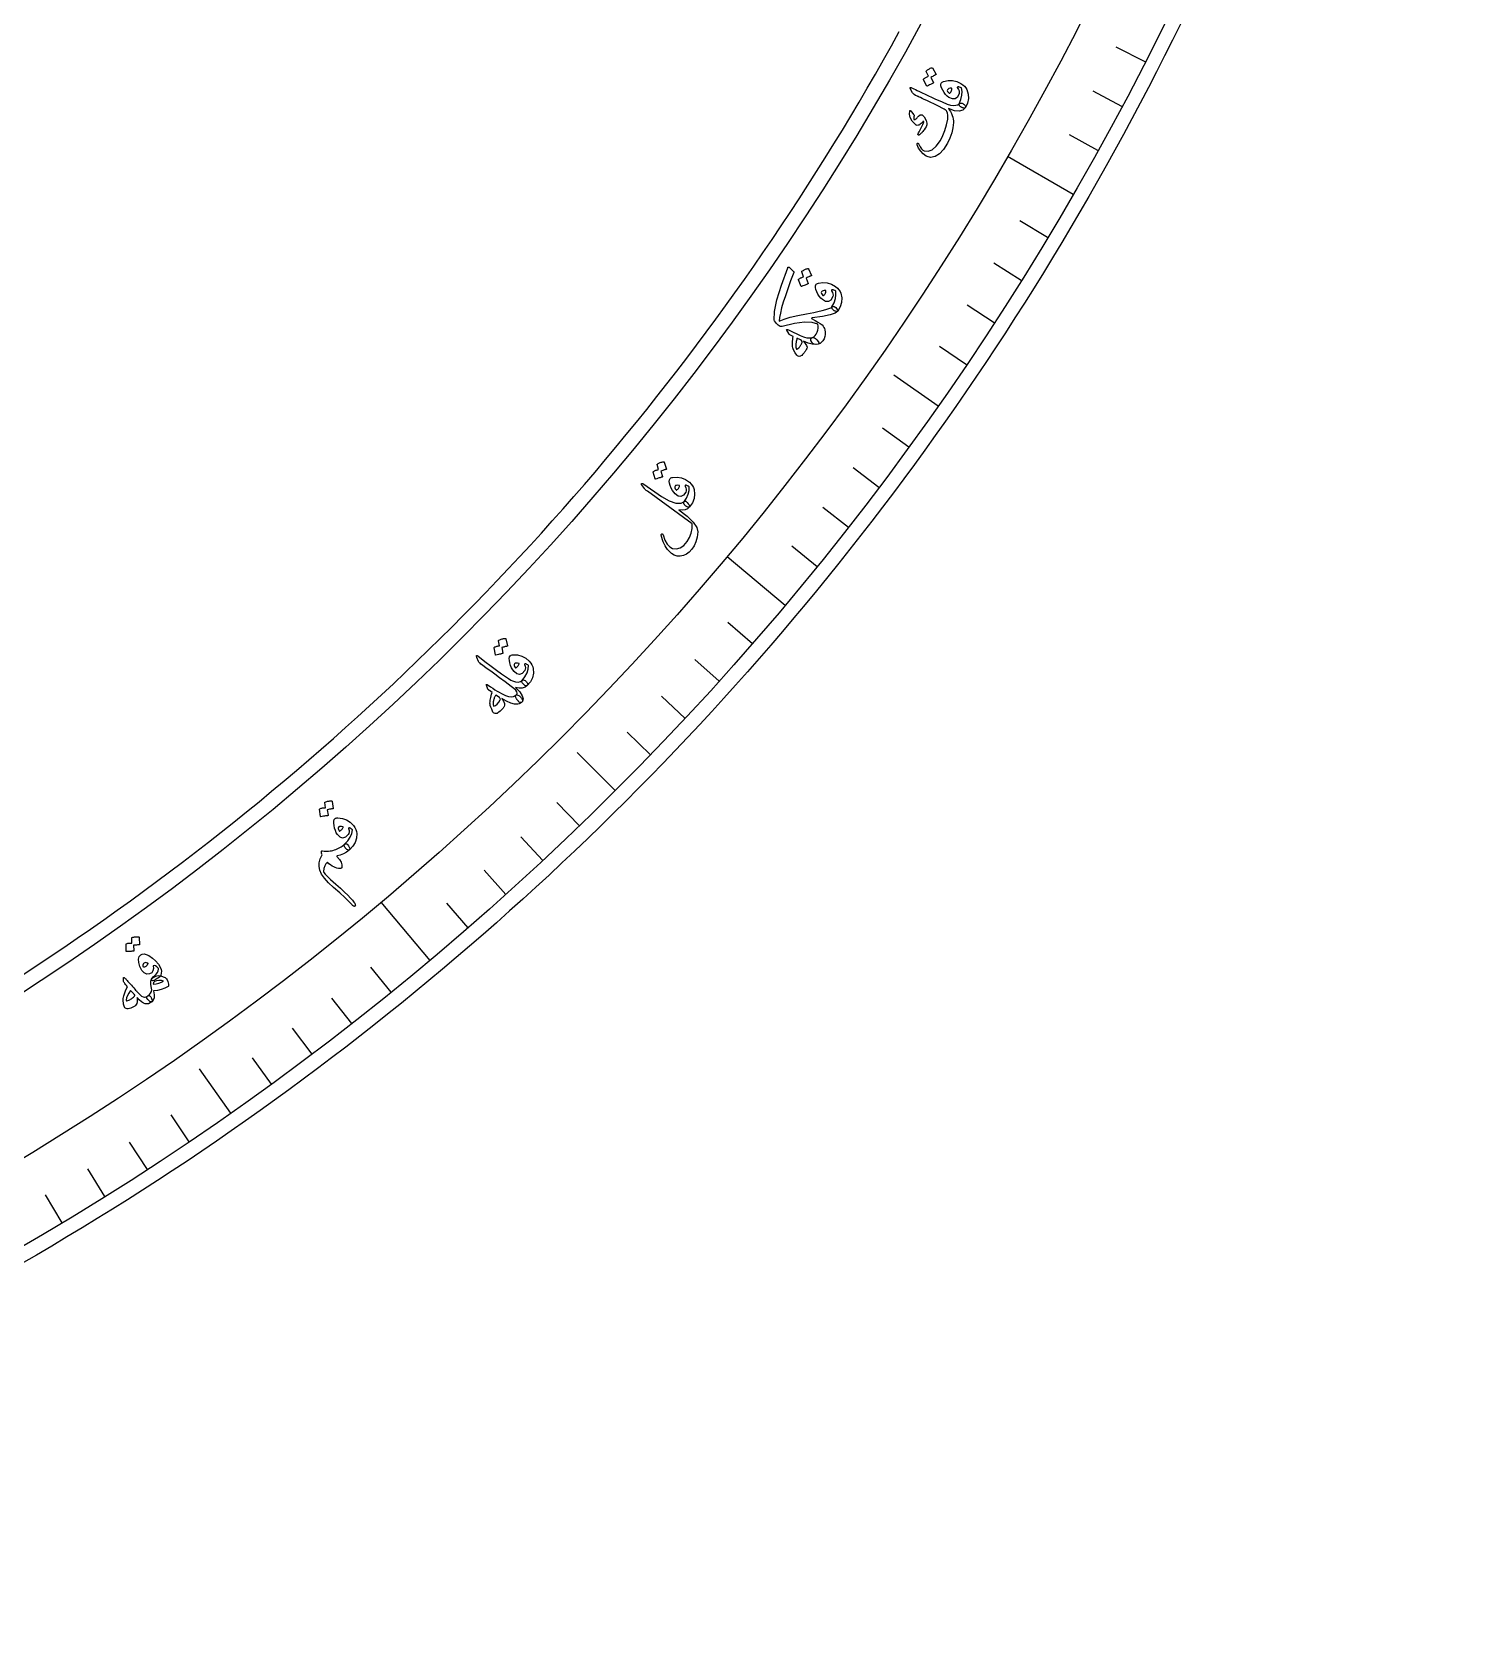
# Model space of a CAD drawing. Header units: millimetres. Extents: x -280 to 280, y -280 to 343.
# Drawn here: x 140.6 to 278.6, y -278.6 to -123.6 of the extents above; entities that cross this region are included whole.
import ezdxf

# ---------------------------------------------------------------- set-up
doc = ezdxf.new("R2010")
doc.units = ezdxf.units.MM
for name, color, linetype in [('CUT_INNER', 6, 'Continuous'), ('CUT_OUTER', 1, 'Continuous'), ('ENGRAVE', 7, 'Continuous'), ('ENGRAVE_FINE', 8, 'Continuous'), ('TEXT', 5, 'Continuous')]:
    doc.layers.add(name, color=color, linetype=linetype)

msp = doc.modelspace()

# ---------------------------------------------------------------- linework, layer by layer
at = {"layer": 'CUT_INNER'}
msp.add_lwpolyline([(139.7123, -214.7532), (141.0273, -213.8919), (142.3371, -213.0225), (143.6415, -212.1451), (144.9405, -211.2598), (146.234, -210.3665), (147.5221, -209.4652), (148.8045, -208.5561), (150.0814, -207.6391), (151.3526, -206.7143), (152.6182, -205.7818), (153.8779, -204.8414), (155.1319, -203.8934), (156.3801, -202.9377), (157.6223, -201.9744), (158.8587, -201.0034), (160.089, -200.0249), (161.3133, -199.0388), (162.5316, -198.0453), (163.7437, -197.0443), (164.9496, -196.0359), (166.1494, -195.0201), (167.3429, -193.9969), (168.5301, -192.9665), (169.7109, -191.9287), (170.8854, -190.8838), (172.0534, -189.8317), (173.215, -188.7724), (174.37, -187.706), (175.5184, -186.6326), (176.6603, -185.5521), (177.7955, -184.4646), (178.924, -183.3702), (180.0458, -182.2689), (181.1608, -181.1608), (182.2689, -180.0458), (183.3702, -178.924), (184.4646, -177.7955), (185.5521, -176.6603), (186.6326, -175.5184), (187.706, -174.37), (188.7724, -173.215), (189.8317, -172.0534), (190.8838, -170.8854), (191.9287, -169.7109), (192.9665, -168.5301), (193.9969, -167.3429), (195.0201, -166.1494), (196.0359, -164.9496), (197.0443, -163.7437), (198.0453, -162.5316), (199.0388, -161.3133), (200.0249, -160.089), (201.0034, -158.8587), (201.9744, -157.6223), (202.9377, -156.3801), (203.8934, -155.1319), (204.8414, -153.8779), (205.7818, -152.6182), (206.7143, -151.3526), (207.6391, -150.0814), (208.5561, -148.8045), (209.4652, -147.5221), (210.3665, -146.234), (211.2598, -144.9405), (212.1451, -143.6415), (213.0225, -142.3371), (213.8919, -141.0273), (214.7532, -139.7123), (215.6064, -138.3919), (216.4515, -137.0664), (217.2884, -135.7357), (218.1172, -134.3999), (218.9378, -133.059), (219.7501, -131.7131), (220.5541, -130.3623), (221.3498, -129.0065), (222.1372, -127.6459), (222.9163, -126.2805), (223.6869, -124.9104), (224.4492, -123.5355)], dxfattribs=at)
at = {"layer": 'CUT_OUTER'}
msp.add_lwpolyline([(251.6289, -122.8125), (250.8705, -124.3542), (250.1028, -125.8912), (249.3256, -127.4234), (248.5391, -128.9508), (247.7432, -130.4734), (246.938, -131.9911), (246.1234, -133.5038), (245.2996, -135.0115), (244.4666, -136.514), (243.6244, -138.0115), (242.7729, -139.5037), (241.9124, -140.9907), (241.0427, -142.4724), (240.164, -143.9488), (239.2762, -145.4197), (238.3795, -146.8851), (237.4737, -148.345), (236.559, -149.7993), (235.6354, -151.248), (234.7029, -152.691), (233.7616, -154.1282), (232.8115, -155.5597), (231.8526, -156.9852), (230.885, -158.4049), (229.9087, -159.8186), (228.9237, -161.2263), (227.9302, -162.6279), (226.928, -164.0234), (225.9173, -165.4127), (224.8981, -166.7958), (223.8704, -168.1726), (222.8343, -169.5431), (221.7898, -170.9072), (220.737, -172.2648), (219.6758, -173.616), (218.6064, -174.9607), (217.5288, -176.2987), (216.4429, -177.6301), (215.3489, -178.9548), (214.2468, -180.2728), (213.1367, -181.584), (212.0185, -182.8884), (210.8923, -184.1859), (209.7582, -185.4764), (208.6162, -186.76), (207.4663, -188.0365), (206.3086, -189.306), (205.1432, -190.5683), (203.97, -191.8234), (202.7892, -193.0714), (201.6007, -194.312), (200.4046, -195.5453), (199.201, -196.7713), (197.9899, -197.9899), (196.7713, -199.201), (195.5453, -200.4046), (194.312, -201.6007), (193.0714, -202.7892), (191.8234, -203.97), (190.5683, -205.1432), (189.306, -206.3086), (188.0365, -207.4663), (186.76, -208.6162), (185.4764, -209.7582), (184.1859, -210.8923), (182.8884, -212.0185), (181.584, -213.1367), (180.2728, -214.2468), (178.9548, -215.3489), (177.6301, -216.4429), (176.2987, -217.5288), (174.9607, -218.6064), (173.616, -219.6758), (172.2648, -220.737), (170.9072, -221.7898), (169.5431, -222.8343), (168.1726, -223.8704), (166.7958, -224.8981), (165.4127, -225.9173), (164.0234, -226.928), (162.6279, -227.9302), (161.2263, -228.9237), (159.8186, -229.9087), (158.4049, -230.885), (156.9852, -231.8526), (155.5597, -232.8115), (154.1282, -233.7616), (152.691, -234.7029), (151.248, -235.6354), (149.7993, -236.559), (148.345, -237.4737), (146.8851, -238.3795), (145.4197, -239.2762), (143.9488, -240.164), (142.4724, -241.0427), (140.9907, -241.9124), (139.5037, -242.7729)], dxfattribs=at)
at = {"layer": 'ENGRAVE'}
for points in [[(241.2504, -139.286), (234.9021, -135.6208)], [(228.1928, -159.7823), (223.9037, -156.7791)], [(213.3985, -179.0626), (207.7831, -174.3507)], [(196.9802, -196.9802), (193.2777, -193.2777)], [(179.0626, -213.3985), (174.3507, -207.7831)], [(159.7823, -228.1928), (156.7791, -223.9037)]]:
    msp.add_lwpolyline(points, dxfattribs=at)
for radius in [278.572, 271.2416, 257.628]:
    msp.add_circle((0, 0), radius, dxfattribs=at)
at = {"layer": 'ENGRAVE_FINE'}
for points in [[(248.2095, -126.469), (245.4103, -125.0428)], [(245.9645, -130.7816), (243.1906, -129.3067)], [(243.6446, -135.0544), (240.8969, -133.5313)], [(238.7828, -143.4752), (236.0899, -141.8571)], [(236.2425, -147.6207), (233.5782, -145.9559)], [(233.6301, -151.7212), (230.9954, -150.0101)], [(230.9467, -155.7755), (228.3422, -154.0187)], [(225.3695, -163.7405), (222.8279, -161.8939)], [(222.4775, -167.6488), (219.9685, -165.7582)], [(219.5177, -171.506), (217.0421, -169.5719)], [(216.4911, -175.311), (214.0496, -173.334)], [(210.241, -182.7597), (207.87, -180.6986)], [(207.0193, -186.4011), (204.6847, -184.2989)], [(203.7347, -189.9856), (201.437, -187.8431)], [(200.3879, -193.5124), (198.128, -191.33)], [(193.5124, -200.3879), (191.33, -198.128)], [(189.9856, -203.7347), (187.8431, -201.437)], [(186.4011, -207.0193), (184.2989, -204.6847)], [(182.7597, -210.241), (180.6986, -207.87)], [(175.311, -216.4911), (173.334, -214.0496)], [(171.506, -219.5177), (169.5719, -217.0421)], [(167.6488, -222.4775), (165.7582, -219.9685)], [(163.7405, -225.3695), (161.8939, -222.8279)], [(155.7755, -230.9467), (154.0187, -228.3422)], [(151.7212, -233.6301), (150.0101, -230.9954)], [(147.6207, -236.2425), (145.9559, -233.5782)], [(143.4752, -238.7828), (141.8571, -236.0899)]]:
    msp.add_lwpolyline(points, dxfattribs=at)
at = {"layer": 'TEXT'}
for points in [[(227.0301, -127.4143), (227.0263, -127.4011), (227.0278, -127.3864), (227.0346, -127.3703), (227.0467, -127.3527), (227.109, -127.3005), (227.1728, -127.2518), (227.2379, -127.2067), (227.3044, -127.165), (227.373, -127.1267), (227.4442, -127.0915), (227.5182, -127.0595), (227.5948, -127.0306), (227.6148, -127.0279), (227.6324, -127.0316), (227.6475, -127.0417), (227.6601, -127.0582), (227.9982, -127.6731), (228.0001, -127.6858), (227.9927, -127.6989), (227.9762, -127.7124), (227.9504, -127.7263), (227.9296, -127.7341), (227.8988, -127.7485), (227.8581, -127.7695), (227.8074, -127.7972), (227.7463, -127.8318), (227.6738, -127.8733), (227.5901, -127.9218), (227.4952, -127.9773), (227.7532, -128.4607), (227.7589, -128.4795), (227.7533, -128.4964), (227.7364, -128.5114), (227.7082, -128.5244), (227.6839, -128.5357), (227.6465, -128.5542), (227.5961, -128.5797), (227.5327, -128.6124), (227.4558, -128.6529), (227.3649, -128.7023), (227.26, -128.7604), (227.1411, -128.8271), (227.1249, -128.8319), (227.1121, -128.8307), (227.1026, -128.8237), (227.0964, -128.8107), (226.7858, -128.1991), (226.782, -128.1858), (226.7836, -128.1712), (226.7904, -128.1551), (226.8026, -128.1375), (226.853, -128.0916), (226.9054, -128.0491), (226.9598, -128.0099), (227.0162, -127.974), (227.0743, -127.9413), (227.1335, -127.9114), (227.194, -127.8844), (227.2556, -127.8602)], [(228.4993, -128.5243), (228.5324, -128.4815), (228.5819, -128.4413), (228.6479, -128.4037), (228.7305, -128.3686), (229.1636, -128.2626), (229.5875, -128.2567), (230.0021, -128.3513), (230.4076, -128.5467), (230.6002, -128.6817), (230.7586, -128.8256), (230.8828, -128.9787), (230.9728, -129.1408), (231.102, -129.5762), (231.124, -130.0119), (231.0385, -130.4476), (230.8456, -130.883), (230.8123, -130.9189), (230.7627, -130.9378), (230.697, -130.9395), (230.6152, -130.9242), (230.5723, -130.9114), (230.5303, -130.8952), (230.4891, -130.8755), (230.4488, -130.8523), (230.4101, -130.8273), (230.3739, -130.8019), (230.3401, -130.7762), (230.3087, -130.7502), (230.2587, -130.6975), (230.2293, -130.6442), (230.2206, -130.5901), (230.2325, -130.5354), (230.4055, -130.1043), (230.5019, -129.7002), (230.5217, -129.3232), (230.4651, -128.9736), (230.3625, -128.9314), (230.2782, -128.9027), (230.2121, -128.8876), (230.1642, -128.886), (230.1192, -128.8911), (230.0864, -128.9007), (230.0655, -128.9148), (230.0568, -128.9335), (230.0541, -128.9482), (230.0546, -128.9614), (230.0582, -128.9729), (230.065, -128.9829), (230.163, -129.1243), (230.2216, -129.2638), (230.2408, -129.4016), (230.2206, -129.5374), (230.0627, -129.8764), (229.8484, -130.0496), (229.5782, -130.057), (229.2522, -129.8987), (229.087, -129.7692), (228.9304, -129.6087), (228.7823, -129.4173), (228.6426, -129.195), (228.5342, -128.9828), (228.4742, -128.8004), (228.4625, -128.6475), (228.4993, -128.5243)], [(225.5121, -129.0288), (225.4864, -128.9703), (225.4895, -128.9382), (225.5215, -128.9326), (225.5822, -128.9535), (225.6351, -128.9779), (225.7219, -129.0189), (225.8426, -129.0765), (225.9972, -129.1507), (226.186, -129.241), (226.4092, -129.3471), (226.6668, -129.4689), (226.9589, -129.6065), (227.8758, -130.0309), (228.5865, -130.3448), (229.0907, -130.5485), (229.3883, -130.642), (229.668, -130.6761), (229.9025, -130.6685), (230.092, -130.6193), (230.2364, -130.5285), (230.2985, -130.4825), (230.3665, -130.4578), (230.4403, -130.4545), (230.5201, -130.4725), (230.5988, -130.5064), (230.6695, -130.5503), (230.7322, -130.6045), (230.787, -130.6688), (230.8289, -130.7338), (230.8533, -130.79), (230.8602, -130.8375), (230.8495, -130.8761), (230.604, -131.1351), (230.2483, -131.2404), (229.7829, -131.192), (229.2078, -130.99), (229.3062, -131.1286), (229.3983, -131.284), (229.484, -131.4563), (229.5635, -131.6454), (229.6239, -131.8273), (229.6653, -132.0028), (229.6876, -132.1721), (229.6909, -132.3351), (229.6368, -132.8439), (229.5228, -133.345), (229.349, -133.838), (229.1154, -134.3227), (228.7239, -134.9421), (228.32, -135.3789), (227.9049, -135.633), (227.4792, -135.705), (227.3612, -135.6906), (227.252, -135.6654), (227.1515, -135.6294), (227.0597, -135.5826), (226.7615, -135.3584), (226.5137, -135.0994), (226.3161, -134.8057), (226.1685, -134.4776), (226.1613, -134.4494), (226.1601, -134.4227), (226.165, -134.3972), (226.176, -134.373), (226.1899, -134.3563), (226.2077, -134.3465), (226.2294, -134.3435), (226.255, -134.3473), (226.2767, -134.3596), (226.2974, -134.3793), (226.3172, -134.4064), (226.336, -134.4409), (226.4728, -134.6898), (226.6036, -134.8796), (226.7285, -135.0104), (226.8477, -135.0819), (227.2374, -135.12), (227.6292, -134.9624), (228.0227, -134.6088), (228.4168, -134.0589), (228.6595, -133.5989), (228.8597, -133.1028), (229.0172, -132.5711), (229.1317, -132.0038), (229.1463, -131.8029), (229.1338, -131.6114), (229.0943, -131.4295), (229.0279, -131.257), (228.9955, -131.2063), (228.9418, -131.1513), (228.8669, -131.092), (228.7708, -131.0285), (228.6026, -130.9322), (228.3145, -130.7852), (227.9066, -130.5875), (227.3789, -130.3389), (227.1023, -130.2097), (226.8635, -130.0982), (226.6626, -130.0045), (226.4994, -129.9285), (226.3731, -129.8697), (226.2829, -129.8277), (226.2288, -129.8026), (226.2108, -129.7942), (226.0264, -129.7045), (225.8833, -129.6174), (225.7817, -129.5329), (225.7215, -129.4511)], [(229.1101, -129.1633), (229.0912, -129.2417), (229.1119, -129.3234), (229.1723, -129.4085), (229.2725, -129.497), (229.2906, -129.5067), (229.3041, -129.5127), (229.313, -129.5149), (229.3172, -129.5133), (229.3725, -129.4542), (229.4206, -129.39), (229.4614, -129.3205), (229.4951, -129.2458), (229.5171, -129.1758), (229.5269, -129.1135), (229.5244, -129.0589), (229.5098, -129.012), (229.3571, -129.0269), (229.2396, -129.0571), (229.1573, -129.1026), (229.1101, -129.1633)], [(225.4499, -131.2048), (225.4589, -131.1932), (225.4703, -131.1853), (225.4841, -131.181), (225.5003, -131.1804), (225.5124, -131.184), (225.5243, -131.1898), (225.5361, -131.1978), (225.5477, -131.208), (225.8245, -131.5574), (225.8509, -131.5958), (225.8683, -131.63), (225.8768, -131.6602), (225.8763, -131.6863), (225.8513, -131.7846), (225.8412, -131.8747), (225.846, -131.9567), (225.8657, -132.0306), (225.8848, -132.0542), (225.9184, -132.0569), (225.9664, -132.0388), (226.0288, -132), (226.0638, -131.9701), (226.0987, -131.9385), (226.1334, -131.9051), (226.1681, -131.8699), (226.2029, -131.8326), (226.238, -131.7927), (226.2736, -131.7501), (226.3095, -131.705), (226.4801, -131.5761), (226.6587, -131.6068), (226.8452, -131.7973), (227.0394, -132.1478), (227.0851, -132.2726), (227.1123, -132.3843), (227.121, -132.4831), (227.1112, -132.5689), (227.0831, -132.653), (227.0289, -132.7602), (226.9486, -132.8907), (226.8421, -133.0443), (226.786, -133.1216), (226.7297, -133.1932), (226.6734, -133.2591), (226.617, -133.3192), (226.5618, -133.3744), (226.5091, -133.4254), (226.4588, -133.4722), (226.411, -133.5147), (226.3738, -133.5364), (226.3395, -133.5473), (226.3082, -133.5475), (226.2797, -133.5369), (226.2556, -133.517), (226.2441, -133.4932), (226.2451, -133.4656), (226.2586, -133.4339), (226.3075, -133.3366), (226.3645, -133.2272), (226.4298, -133.1057), (226.5032, -132.972), (226.6399, -132.7224), (226.7373, -132.522), (226.7954, -132.371), (226.8145, -132.2694), (226.8128, -132.2537), (226.8057, -132.2417), (226.7931, -132.2332), (226.775, -132.2283), (226.7618, -132.2285), (226.7466, -132.2343), (226.7292, -132.2456), (226.7098, -132.2624), (226.5486, -132.4298), (226.4772, -132.4974), (226.406, -132.5493), (226.3349, -132.5855), (226.264, -132.6059), (226.1896, -132.6148), (226.1229, -132.6066), (226.0638, -132.5816), (226.0124, -132.5396), (225.7023, -132.1936), (225.5053, -131.8558), (225.4212, -131.5263), (225.4499, -131.2048)], [(213.6624, -146.3621), (213.6758, -146.3451), (213.6901, -146.3322), (213.7051, -146.3232), (213.7209, -146.3183), (213.7456, -146.316), (213.7722, -146.3232), (213.8006, -146.3397), (213.8308, -146.3657), (214.2288, -146.7408), (214.2454, -146.7609), (214.254, -146.7837), (214.2548, -146.8094), (214.2478, -146.8378), (213.937, -147.6584), (213.663, -148.4128), (213.4263, -149.1011), (213.2275, -149.7235), (213.0677, -150.2798), (212.9474, -150.7697), (212.8673, -151.1932), (212.8276, -151.5504), (213.301, -151.3516), (213.8983, -151.1679), (214.6197, -150.9984), (215.4655, -150.842), (215.8173, -150.7772), (216.1864, -150.7024), (216.5729, -150.6175), (216.9767, -150.5226), (217.3453, -150.4263), (217.6261, -150.3378), (217.8189, -150.2575), (217.9238, -150.1856), (218.0364, -150.1153), (218.1617, -150.13), (218.2998, -150.2298), (218.4506, -150.4148), (218.4857, -150.4724), (218.5064, -150.5201), (218.5125, -150.5578), (218.5041, -150.5855), (218.2528, -150.7654), (217.7535, -150.9347), (217.0067, -151.0918), (216.0128, -151.2347), (215.9706, -151.2547), (215.9494, -151.2739), (215.9492, -151.2922), (215.9698, -151.3097), (216.3002, -151.4778), (216.5782, -151.6354), (216.8038, -151.7825), (216.9769, -151.9193), (217.0696, -152.0352), (217.1445, -152.1543), (217.2017, -152.2766), (217.241, -152.4021), (217.2794, -152.6294), (217.2806, -152.8464), (217.2446, -153.0531), (217.1715, -153.2494), (217.0588, -153.448), (216.9277, -153.601), (216.7784, -153.7085), (216.6109, -153.7703), (216.3901, -153.8013), (216.2105, -153.7829), (216.0719, -153.7151), (215.9744, -153.5981), (215.901, -153.4326), (215.8826, -153.3014), (215.919, -153.2044), (216.0104, -153.1416), (216.1665, -153.0609), (216.3027, -152.949), (216.4187, -152.806), (216.5146, -152.6319), (216.5821, -152.4409), (216.613, -152.2471), (216.6075, -152.0507), (216.5654, -151.8515), (216.0242, -151.6813), (215.2692, -151.6632), (214.3008, -151.7947), (213.119, -152.0726), (213.0191, -152.0854), (212.9224, -152.0683), (212.8291, -152.0213), (212.739, -151.9445), (212.5758, -151.7755), (212.4572, -151.6384), (212.3831, -151.5333), (212.3536, -151.46), (212.3869, -150.6118), (212.6181, -149.4841), (213.043, -148.0759), (213.6558, -146.3856), (213.6577, -146.3825), (213.6588, -146.3795), (213.6593, -146.3766), (213.6591, -146.3738), (213.6589, -146.3711), (213.6594, -146.3682), (213.6606, -146.3652), (213.6624, -146.3621)], [(215.0112, -146.7898), (215.0086, -146.7763), (215.0113, -146.7618), (215.0195, -146.7464), (215.0331, -146.7299), (215.0998, -146.6834), (215.1676, -146.6404), (215.2364, -146.6011), (215.3063, -146.5655), (215.3779, -146.5333), (215.452, -146.5045), (215.5284, -146.479), (215.6073, -146.457), (215.6275, -146.4561), (215.6447, -146.4613), (215.6588, -146.4727), (215.67, -146.4902), (215.953, -147.1323), (215.9537, -147.1451), (215.9453, -147.1575), (215.9276, -147.1696), (215.9007, -147.1812), (215.8793, -147.187), (215.8473, -147.1987), (215.8049, -147.2161), (215.7521, -147.2393), (215.6881, -147.2683), (215.6123, -147.3034), (215.5247, -147.3444), (215.4253, -147.3913), (215.64, -147.8955), (215.644, -147.9147), (215.637, -147.931), (215.6188, -147.9445), (215.5896, -147.955), (215.5644, -147.9642), (215.5255, -147.9792), (215.4731, -148.0003), (215.407, -148.0272), (215.3269, -148.0609), (215.232, -148.1021), (215.1224, -148.1508), (214.9982, -148.2069), (214.9816, -148.2102), (214.9689, -148.208), (214.9601, -148.2001), (214.9551, -148.1867), (214.6992, -147.5502), (214.6966, -147.5367), (214.6994, -147.5222), (214.7076, -147.5068), (214.7213, -147.4903), (214.7755, -147.449), (214.8314, -147.4112), (214.8891, -147.3769), (214.9484, -147.3462), (215.0091, -147.3186), (215.0708, -147.294), (215.1333, -147.2724), (215.1968, -147.2538)], [(216.3777, -148.0241), (216.4143, -147.9844), (216.4672, -147.9487), (216.5363, -147.917), (216.6216, -147.8892), (217.0623, -147.8215), (217.4851, -147.8527), (217.8899, -147.9832), (218.2767, -148.2134), (218.4568, -148.3647), (218.602, -148.522), (218.7123, -148.6853), (218.7877, -148.8546), (218.8784, -149.2996), (218.8621, -149.7356), (218.7388, -150.1622), (218.5086, -150.579), (218.4722, -150.6119), (218.4213, -150.6264), (218.3556, -150.6224), (218.2754, -150.5999), (218.2338, -150.5835), (218.1934, -150.5636), (218.1541, -150.5404), (218.116, -150.5138), (218.0797, -150.4854), (218.0458, -150.457), (218.0144, -150.4284), (217.9854, -150.3998), (217.9402, -150.3429), (217.9156, -150.2872), (217.9116, -150.2326), (217.9283, -150.1791), (218.1383, -149.7649), (218.2697, -149.3707), (218.3224, -148.9969), (218.2966, -148.6437), (218.1981, -148.5927), (218.1166, -148.5567), (218.0521, -148.5358), (218.0045, -148.53), (217.9593, -148.5312), (217.9257, -148.5379), (217.9037, -148.5502), (217.8934, -148.568), (217.8894, -148.5824), (217.8887, -148.5956), (217.8913, -148.6074), (217.8972, -148.6179), (217.9825, -148.7673), (218.0287, -148.9115), (218.0357, -149.0504), (218.0037, -149.1839), (217.8167, -149.5078), (217.5881, -149.6616), (217.3183, -149.6453), (217.0074, -149.4591), (216.8542, -149.3156), (216.7123, -149.142), (216.5815, -148.9384), (216.4617, -148.7048), (216.3723, -148.4839), (216.3285, -148.2969), (216.3302, -148.1437), (216.3777, -148.0241)], [(216.9302, -148.7141), (216.9045, -148.7905), (216.918, -148.8738), (216.9708, -148.9638), (217.0627, -149.0608), (217.08, -149.072), (217.0929, -149.0791), (217.1015, -149.0821), (217.1059, -149.0809), (217.1661, -149.0269), (217.2197, -148.967), (217.2664, -148.9014), (217.3065, -148.8299), (217.3345, -148.7621), (217.3497, -148.7009), (217.3521, -148.6463), (217.3416, -148.5983), (217.1882, -148.5999), (217.0685, -148.6196), (216.9825, -148.6577), (216.9302, -148.7141)], [(216.0213, -153.1397), (216.1254, -153.1274), (216.2355, -153.1591), (216.3517, -153.2347), (216.4738, -153.3544), (216.5954, -153.5105), (216.6595, -153.6308), (216.6662, -153.7153), (216.6155, -153.7639), (216.3508, -153.8145), (216.0222, -153.7842), (215.6297, -153.6729), (215.1734, -153.4808), (215.3546, -153.7155), (215.4712, -153.9128), (215.5231, -154.0724), (215.5105, -154.1945), (215.4855, -154.247), (215.4556, -154.3014), (215.4207, -154.3577), (215.3808, -154.4159), (215.337, -154.4761), (215.2904, -154.5386), (215.2409, -154.6032), (215.1887, -154.6701), (215.0899, -154.7831), (215.0055, -154.8676), (214.9355, -154.9238), (214.8799, -154.9515), (214.7662, -154.9628), (214.6705, -154.9506), (214.5929, -154.9152), (214.5333, -154.8564), (214.3751, -154.6056), (214.2579, -154.4015), (214.1819, -154.2442), (214.147, -154.1334), (214.1296, -154.0067), (214.1185, -153.878), (214.1137, -153.7472), (214.1151, -153.6143), (214.1229, -153.4783), (214.1372, -153.338), (214.1582, -153.1936), (214.1857, -153.0449), (213.9145, -152.8991), (213.8586, -152.8687), (213.8128, -152.836), (213.7771, -152.8009), (213.7515, -152.7634), (213.5599, -152.4255), (213.5442, -152.3724), (213.5648, -152.3477), (213.6218, -152.3513), (213.7151, -152.3832), (213.9866, -152.5205), (214.2366, -152.6448), (214.4653, -152.7561), (214.6725, -152.8545), (214.8585, -152.9389), (215.0233, -153.0082), (215.1671, -153.0624), (215.2897, -153.1015), (215.5035, -153.1513), (215.6967, -153.1743), (215.8693, -153.1704), (216.0213, -153.1397)], [(214.5606, -153.207), (214.4676, -153.5307), (214.4276, -153.8168), (214.4407, -154.0655), (214.507, -154.2767), (214.5734, -154.2514), (214.6432, -154.208), (214.7163, -154.1464), (214.7928, -154.0667), (214.8317, -154.0171), (214.8689, -153.9657), (214.9043, -153.9124), (214.9381, -153.8572), (214.9693, -153.7997), (214.9972, -153.7392), (215.0218, -153.6758), (215.0431, -153.6094), (215.0469, -153.5182), (214.9999, -153.434), (214.9021, -153.357), (214.7536, -153.2871), (214.6811, -153.2606), (214.6248, -153.2384), (214.5846, -153.2206), (214.5606, -153.207)], [(201.0195, -165.4334), (201.0181, -165.4197), (201.0222, -165.4055), (201.0317, -165.3909), (201.0467, -165.3757), (201.1173, -165.3353), (201.1887, -165.2986), (201.2607, -165.2656), (201.3335, -165.2364), (201.4077, -165.2107), (201.4841, -165.1886), (201.5625, -165.1701), (201.6431, -165.1552), (201.6632, -165.1561), (201.6798, -165.1628), (201.6929, -165.1754), (201.7025, -165.1939), (201.9269, -165.8588), (201.9265, -165.8716), (201.917, -165.8832), (201.8983, -165.8936), (201.8705, -165.9027), (201.8486, -165.9067), (201.8157, -165.9154), (201.772, -165.929), (201.7172, -165.9473), (201.6509, -165.9705), (201.5723, -165.9987), (201.4814, -166.0317), (201.3782, -166.0696), (201.5469, -166.5909), (201.5492, -166.6104), (201.5407, -166.626), (201.5215, -166.6378), (201.4914, -166.6457), (201.4654, -166.6525), (201.4254, -166.6641), (201.3713, -166.6803), (201.3031, -166.7013), (201.2202, -166.7277), (201.1221, -166.7602), (201.0086, -166.7989), (200.8798, -166.8437), (200.863, -166.8455), (200.8506, -166.8421), (200.8425, -166.8335), (200.8387, -166.8196), (200.6408, -166.1628), (200.6394, -166.1491), (200.6435, -166.135), (200.6531, -166.1203), (200.6681, -166.1052), (200.7258, -166.0689), (200.7849, -166.0362), (200.8454, -166.0073), (200.9073, -165.9819), (200.9702, -165.9599), (201.0338, -165.9409), (201.098, -165.925), (201.1629, -165.9121)], [(201.4586, -168.5098), (202.1937, -168.943), (202.8193, -169.1651), (203.3353, -169.1758), (203.7411, -168.9752), (203.7882, -168.9798), (203.8541, -169.023), (203.9389, -169.1047), (204.0425, -169.2251), (204.1205, -169.3243), (204.1676, -169.4056), (204.1838, -169.4689), (204.169, -169.5142), (203.9672, -169.6958), (203.7239, -169.8044), (203.4394, -169.8398), (203.1138, -169.802), (203.9367, -170.4354), (204.5177, -171.0041), (204.8563, -171.5087), (204.9519, -171.9492), (204.8851, -172.4662), (204.7693, -172.9171), (204.605, -173.3016), (204.3924, -173.6195), (204.1313, -173.8956), (203.8564, -174.101), (203.568, -174.2357), (203.2663, -174.2997), (202.9648, -174.2888), (202.6768, -174.1989), (202.4023, -174.0302), (202.1412, -173.7829), (202.0184, -173.6314), (201.9049, -173.4691), (201.8007, -173.296), (201.7057, -173.1121), (201.6202, -172.917), (201.5446, -172.7105), (201.4788, -172.4924), (201.4227, -172.2629), (201.4205, -172.2339), (201.424, -172.2071), (201.4333, -172.1827), (201.4483, -172.1607), (201.4649, -172.1457), (201.484, -172.1369), (201.5057, -172.1341), (201.53, -172.1374), (201.5537, -172.148), (201.574, -172.1672), (201.5907, -172.1951), (201.6039, -172.2316), (201.7813, -172.7388), (201.9939, -173.128), (202.2421, -173.3986), (202.5264, -173.5505), (202.8902, -173.5929), (203.2455, -173.4958), (203.592, -173.2591), (203.9292, -172.8825), (204.1643, -172.4957), (204.3221, -172.0778), (204.4026, -171.6292), (204.4057, -171.1502), (200.0838, -168.0167), (199.981, -167.9412), (199.8976, -167.8731), (199.8336, -167.8123), (199.7889, -167.759), (199.5235, -167.3444), (199.5287, -167.2757), (199.567, -167.2498), (199.6384, -167.2668), (199.7428, -167.3265)], [(202.2701, -166.785), (202.3102, -166.7487), (202.366, -166.7178), (202.4377, -166.6924), (202.5252, -166.6725), (202.9701, -166.6444), (203.3884, -166.7133), (203.7799, -166.8795), (204.1446, -167.1434), (204.3104, -167.3102), (204.441, -167.4798), (204.5363, -167.6523), (204.5962, -167.8277), (204.6467, -168.2791), (204.5915, -168.7118), (204.4306, -169.1257), (204.164, -169.5202), (204.1248, -169.5498), (204.0728, -169.5596), (204.0078, -169.5498), (203.9299, -169.5202), (203.8899, -169.5001), (203.8514, -169.4767), (203.8144, -169.4501), (203.7788, -169.4202), (203.7452, -169.3887), (203.714, -169.3573), (203.6852, -169.3261), (203.6589, -169.2949), (203.6189, -169.2343), (203.5994, -169.1766), (203.6004, -169.1218), (203.6218, -169.07), (203.868, -168.6762), (204.0341, -168.2954), (204.12, -167.9278), (204.1259, -167.5737), (204.0324, -167.5141), (203.9545, -167.471), (203.8921, -167.4444), (203.8452, -167.4344), (203.8, -167.4315), (203.766, -167.4352), (203.743, -167.4454), (203.7311, -167.4622), (203.7259, -167.4763), (203.724, -167.4893), (203.7255, -167.5013), (203.7304, -167.5123), (203.802, -167.6688), (203.8351, -167.8165), (203.8298, -167.9554), (203.7859, -168.0856), (203.5707, -168.3914), (203.3293, -168.5242), (203.062, -168.4838), (202.769, -168.2705), (202.6293, -168.1139), (202.5034, -167.9284), (202.3913, -167.7138), (202.293, -167.4704), (202.2237, -167.2425), (202.1967, -167.0523), (202.2122, -166.8998), (202.2701, -166.785)], [(202.7587, -167.5216), (202.7263, -167.5955), (202.7323, -167.6796), (202.7768, -167.774), (202.8597, -167.8787), (202.8759, -167.8915), (202.8881, -167.8997), (202.8965, -167.9034), (202.9009, -167.9027), (202.9657, -167.8543), (203.0244, -167.7994), (203.0769, -167.7382), (203.1231, -167.6707), (203.1571, -167.6056), (203.1778, -167.546), (203.185, -167.4919), (203.1788, -167.4431), (203.0259, -167.4309), (202.9049, -167.4399), (202.8159, -167.4701), (202.7587, -167.5216)], [(185.6927, -182.4699), (185.6925, -182.4562), (185.6978, -182.4424), (185.7086, -182.4287), (185.7248, -182.4149), (185.7987, -182.3808), (185.873, -182.3506), (185.9477, -182.324), (186.0228, -182.3013), (186.099, -182.2823), (186.177, -182.267), (186.2567, -182.2555), (186.3383, -182.2477), (186.3583, -182.2503), (186.3742, -182.2585), (186.3862, -182.2722), (186.3941, -182.2914), (186.5591, -182.9735), (186.5576, -182.9862), (186.5471, -182.9969), (186.5276, -183.0056), (186.4991, -183.0123), (186.4769, -183.0143), (186.4434, -183.0201), (186.3986, -183.0298), (186.3425, -183.0433), (186.2744, -183.0605), (186.1936, -183.0816), (186.1001, -183.1065), (185.994, -183.1352), (186.1162, -183.6693), (186.1168, -183.689), (186.107, -183.7038), (186.0868, -183.7138), (186.0562, -183.719), (186.0297, -183.7236), (185.9888, -183.7315), (185.9334, -183.743), (185.8637, -183.7579), (185.7788, -183.7769), (185.6781, -183.8006), (185.5617, -183.8292), (185.4295, -183.8625), (185.4126, -183.8628), (185.4005, -183.8583), (185.3932, -183.849), (185.3907, -183.8349), (185.2512, -183.1632), (185.2511, -183.1495), (185.2564, -183.1357), (185.2672, -183.122), (185.2836, -183.1082), (185.3442, -183.0772), (185.4059, -183.0498), (185.4687, -183.0263), (185.5326, -183.0065), (185.5972, -182.9901), (185.6622, -182.9768), (185.7276, -182.9666), (185.7934, -182.9594)], [(187.425, -188.0936), (187.3569, -187.9694), (187.3233, -187.8688), (187.3243, -187.7918), (187.3599, -187.7383), (187.4253, -187.682), (187.4713, -187.6299), (187.4978, -187.5819), (187.5048, -187.5382), (187.4625, -187.4082), (187.3514, -187.2569), (187.1717, -187.0843), (186.9235, -186.8902), (186.3254, -186.4543), (185.7936, -186.0653), (185.3282, -185.7236), (184.929, -185.4291), (184.5956, -185.1823), (184.3276, -184.9837), (184.1248, -184.8334), (183.9873, -184.7313), (183.9, -184.6601), (183.8313, -184.5966), (183.7812, -184.5408), (183.7497, -184.4927), (183.5826, -184.0844), (183.563, -183.9719), (183.5718, -183.9098), (183.6092, -183.8981), (183.675, -183.9368), (184.3588, -184.4675), (184.968, -184.9323), (185.5024, -185.3312), (185.9621, -185.6643), (186.3464, -185.9329), (186.6551, -186.138), (186.8881, -186.2797), (187.0452, -186.3582), (187.342, -186.4485), (187.5953, -186.4715), (187.8049, -186.4272), (187.9706, -186.3157), (188.0235, -186.2811), (188.0883, -186.272), (188.1649, -186.2885), (188.2535, -186.3306), (188.3258, -186.3793), (188.387, -186.4378), (188.4371, -186.5061), (188.4762, -186.5842), (188.4989, -186.6587), (188.5057, -186.7214), (188.4964, -186.7725), (188.4711, -186.8119), (188.2465, -186.9786), (187.9828, -187.0647), (187.6803, -187.0701), (187.3392, -186.9949), (187.742, -187.4241), (187.9859, -187.7936), (188.0706, -188.1034), (187.9962, -188.3535), (187.9591, -188.4002), (187.9207, -188.4344), (187.8809, -188.456), (187.8399, -188.4652), (187.7892, -188.4625), (187.7371, -188.4432), (187.6838, -188.4071), (187.6293, -188.3544), (187.6018, -188.3213), (187.5747, -188.2885), (187.548, -188.2561), (187.5216, -188.224), (187.4959, -188.1919), (187.4712, -188.1595), (187.4476, -188.1267), (187.425, -188.0936)], [(186.8196, -183.9263), (186.8627, -183.8936), (186.921, -183.8678), (186.9947, -183.8488), (187.0835, -183.8366), (187.5292, -183.8478), (187.9398, -183.9533), (188.3152, -184.1532), (188.6553, -184.4481), (188.8058, -184.6288), (188.9209, -184.8093), (189.0007, -184.9895), (189.045, -185.1696), (189.0556, -185.6236), (188.9625, -186.0498), (188.7658, -186.4479), (188.4656, -186.8175), (188.424, -186.8435), (188.3712, -186.8487), (188.3074, -186.8331), (188.2324, -186.7968), (188.1944, -186.7733), (188.1581, -186.7467), (188.1235, -186.7169), (188.0907, -186.6839), (188.0599, -186.6496), (188.0316, -186.6156), (188.0057, -186.5819), (187.9822, -186.5486), (187.9478, -186.4847), (187.9334, -186.4255), (187.9392, -186.371), (187.965, -186.3213), (188.245, -185.9507), (188.4439, -185.586), (188.5618, -185.2274), (188.5989, -184.8752), (188.511, -184.8075), (188.4371, -184.7577), (188.3772, -184.7258), (188.3314, -184.7117), (188.2867, -184.7048), (188.2525, -184.7055), (188.2287, -184.7137), (188.2153, -184.7294), (188.2089, -184.7429), (188.2059, -184.7557), (188.2064, -184.7678), (188.2103, -184.7792), (188.2678, -184.9414), (188.2878, -185.0914), (188.2702, -185.2293), (188.2151, -185.3551), (187.9739, -185.6409), (187.7217, -185.7519), (187.459, -185.6881), (187.1859, -185.4499), (187.0605, -185.2817), (186.9514, -185.0857), (186.8586, -184.8622), (186.7821, -184.6111), (186.7331, -184.3779), (186.723, -184.1861), (186.7518, -184.0356), (186.8196, -183.9263)], [(187.2415, -184.703), (187.2027, -184.7737), (187.2013, -184.858), (187.2373, -184.956), (187.3107, -185.0676), (187.3257, -185.0817), (187.3372, -185.091), (187.3451, -185.0955), (187.3496, -185.0951), (187.4185, -185.0526), (187.4817, -185.0031), (187.5394, -184.9468), (187.5914, -184.8835), (187.631, -184.8217), (187.6568, -184.7642), (187.6687, -184.7109), (187.6669, -184.6618), (187.5156, -184.6362), (187.3943, -184.6345), (187.303, -184.6568), (187.2415, -184.703)], [(186.3446, -187.7655), (186.6404, -187.8725), (186.9083, -187.9037), (187.1481, -187.8589), (187.3599, -187.7383), (187.42, -187.7073), (187.4891, -187.7034), (187.5671, -187.7265), (187.654, -187.7766), (187.6953, -187.8081), (187.7358, -187.8416), (187.7756, -187.8773), (187.8147, -187.915), (187.852, -187.9552), (187.8866, -187.9981), (187.9184, -188.0439), (187.9473, -188.0924), (187.9901, -188.177), (188.0134, -188.2478), (188.0173, -188.3048), (188.0018, -188.3479), (187.9085, -188.441), (187.8021, -188.5139), (187.6825, -188.5666), (187.5499, -188.5991), (187.228, -188.5954), (186.863, -188.5059), (186.4552, -188.3305), (186.0046, -188.0692), (186.1594, -188.3347), (186.2506, -188.5528), (186.2783, -188.7236), (186.2425, -188.8469), (186.2068, -188.8972), (186.1672, -188.9486), (186.1238, -189.0009), (186.0766, -189.0543), (186.0252, -189.109), (185.9692, -189.1654), (185.9087, -189.2235), (185.8437, -189.2833), (185.7203, -189.3893), (185.6194, -189.4649), (185.5411, -189.51), (185.4854, -189.5248), (185.3685, -189.5228), (185.2734, -189.4966), (185.2002, -189.4463), (185.1489, -189.372), (185.0257, -189.1036), (184.9371, -188.889), (184.8832, -188.7281), (184.8639, -188.6209), (184.861, -188.499), (184.8663, -188.3717), (184.88, -188.2389), (184.902, -188.1007), (184.9322, -187.957), (184.9706, -187.8079), (185.0173, -187.6533), (185.0722, -187.4933), (184.8188, -187.3033), (184.7898, -187.279), (184.7631, -187.2565), (184.7388, -187.2358), (184.717, -187.2167), (184.6983, -187.1988), (184.6833, -187.1812), (184.6722, -187.164), (184.6648, -187.1472), (184.5172, -186.7758), (184.5053, -186.7187), (184.5299, -186.6972), (184.5909, -186.7111), (184.6885, -186.7606), (184.9098, -186.9203), (185.1275, -187.0699), (185.3414, -187.2093), (185.5517, -187.3386), (185.7575, -187.4585), (185.9583, -187.5696), (186.154, -187.6719), (186.3446, -187.7655)], [(185.414, -187.7281), (185.386, -187.7791), (185.358, -187.8329), (185.3299, -187.8895), (185.3018, -187.9488), (185.275, -188.0116), (185.251, -188.0786), (185.2297, -188.1498), (185.211, -188.2251), (185.1934, -188.2994), (185.1807, -188.373), (185.1727, -188.446), (185.1696, -188.5184), (185.1717, -188.5897), (185.1793, -188.6598), (185.1925, -188.7285), (185.2111, -188.7958), (185.3955, -188.728), (185.5651, -188.6045), (185.7199, -188.4253), (185.8596, -188.1905), (185.8687, -188.141), (185.8562, -188.0865), (185.8223, -188.0271), (185.767, -187.9628)], [(168.8801, -198.1328), (168.8811, -198.119), (168.8875, -198.1058), (168.8995, -198.093), (168.9169, -198.0807), (168.9935, -198.0534), (169.0702, -198.0298), (169.1469, -198.0099), (169.2237, -197.9939), (169.3013, -197.9816), (169.3803, -197.9733), (169.4608, -197.9689), (169.5427, -197.9683), (169.5624, -197.9727), (169.5776, -197.9823), (169.5882, -197.997), (169.5944, -198.0168), (169.6987, -198.7107), (169.6961, -198.7233), (169.6846, -198.733), (169.6644, -198.74), (169.6355, -198.7441), (169.6132, -198.7442), (169.5793, -198.747), (169.5338, -198.7527), (169.4768, -198.7611), (169.4074, -198.7724), (169.3251, -198.7862), (169.2298, -198.8028), (169.1215, -198.822), (169.1962, -199.3648), (169.195, -199.3844), (169.1839, -199.3983), (169.1629, -199.4065), (169.1319, -199.409), (169.1052, -199.4112), (169.0637, -199.4156), (169.0076, -199.4221), (168.9368, -199.4307), (168.8506, -199.4422), (168.7482, -199.457), (168.6297, -199.4752), (168.4951, -199.4967), (168.4782, -199.4955), (168.4666, -199.49), (168.4601, -199.4801), (168.4588, -199.4658), (168.3792, -198.7844), (168.3802, -198.7707), (168.3867, -198.7575), (168.3987, -198.7448), (168.4162, -198.7325), (168.4794, -198.7069), (168.5433, -198.6851), (168.6079, -198.6672), (168.6733, -198.6531), (168.7391, -198.6425), (168.805, -198.6349), (168.871, -198.6305), (168.9372, -198.6292)], [(169.8741, -199.6828), (169.9199, -199.6541), (169.9803, -199.6335), (170.0553, -199.6211), (170.1449, -199.6167), (170.5879, -199.6672), (170.9876, -199.8084), (171.3439, -200.0407), (171.6567, -200.3645), (171.7906, -200.5577), (171.8894, -200.7477), (171.953, -200.9342), (171.9812, -201.1174), (171.9518, -201.5706), (171.8215, -201.987), (171.5904, -202.3662), (171.2588, -202.7079), (171.215, -202.7301), (171.162, -202.7306), (171.0998, -202.7095), (171.0283, -202.6667), (170.9925, -202.64), (170.9587, -202.6102), (170.9269, -202.5775), (170.8971, -202.5418), (170.8695, -202.5049), (170.8443, -202.4685), (170.8215, -202.4327), (170.801, -202.3974), (170.7723, -202.3307), (170.7633, -202.2705), (170.7738, -202.2167), (170.8039, -202.1695), (171.1155, -201.825), (171.3458, -201.4792), (171.4948, -201.1324), (171.5628, -200.7849), (171.4812, -200.7097), (171.412, -200.6536), (171.3552, -200.6165), (171.3108, -200.5984), (171.2669, -200.5877), (171.2327, -200.5853), (171.2083, -200.5914), (171.1936, -200.6058), (171.186, -200.6188), (171.1819, -200.6313), (171.1813, -200.6434), (171.1842, -200.655), (171.2272, -200.8216), (171.2339, -200.9728), (171.2042, -201.1087), (171.1382, -201.2291), (170.8727, -201.4925), (170.6117, -201.5808), (170.3557, -201.4942), (170.1047, -201.2328), (169.9945, -201.0541), (169.9032, -200.8493), (169.8305, -200.6185), (169.7764, -200.3616), (169.7481, -200.125), (169.755, -199.9331), (169.797, -199.7857), (169.8741, -199.6828)], [(170.2259, -200.4937), (170.181, -200.5607), (170.1722, -200.6446), (170.1994, -200.7453), (170.2627, -200.863), (170.2764, -200.8784), (170.287, -200.8886), (170.2945, -200.8938), (170.299, -200.8938), (170.3714, -200.8575), (170.4387, -200.8138), (170.5011, -200.7628), (170.5585, -200.7044), (170.6034, -200.6463), (170.6342, -200.5913), (170.6508, -200.5392), (170.6533, -200.4901), (170.5049, -200.4513), (170.3842, -200.4389), (170.2912, -200.4531), (170.2259, -200.4937)], [(168.6623, -202.7999), (168.8098, -202.8204), (168.9568, -202.8324), (169.1031, -202.8359), (169.2489, -202.831), (169.3934, -202.8168), (169.5361, -202.7926), (169.6769, -202.7584), (169.8158, -202.7143), (169.9518, -202.6628), (170.0841, -202.6068), (170.2126, -202.5462), (170.3373, -202.481), (170.4586, -202.4109), (170.5767, -202.3356), (170.6919, -202.2552), (170.8039, -202.1695), (170.9033, -202.1221), (170.9993, -202.1299), (171.0921, -202.1932), (171.1815, -202.3118), (171.2559, -202.4507), (171.2936, -202.5631), (171.2945, -202.6488), (171.2588, -202.7079), (170.9791, -202.9182), (170.6875, -203.0868), (170.3842, -203.2136), (170.0693, -203.2986), (170.0559, -203.3041), (170.05, -203.3123), (170.0514, -203.3232), (170.0603, -203.3368), (170.2989, -203.633), (170.4582, -203.9049), (170.5381, -204.1526), (170.5383, -204.3762), (170.5162, -204.4361), (170.4797, -204.4786), (170.4288, -204.5039), (170.3634, -204.5118), (170.2099, -204.4983), (170.0556, -204.4675), (169.9005, -204.4194), (169.7448, -204.3542), (169.5894, -204.2707), (169.4355, -204.1682), (169.2831, -204.0466), (169.1323, -203.9059), (168.9929, -204.0627), (168.8845, -204.2662), (168.8067, -204.5164), (168.7596, -204.8135), (168.8001, -204.9082), (168.9285, -205.0649), (169.145, -205.2835), (169.4497, -205.5639), (169.9576, -206.0196), (170.4037, -206.4278), (170.788, -206.7887), (171.1104, -207.1023), (171.3708, -207.3681), (171.5692, -207.5855), (171.7055, -207.7544), (171.7798, -207.8749), (171.8142, -207.9557), (171.8345, -208.0227), (171.8408, -208.0759), (171.833, -208.1153), (171.8138, -208.147), (171.7868, -208.1662), (171.7519, -208.1727), (171.7093, -208.1667), (171.6627, -208.1487), (171.6158, -208.1194), (171.5688, -208.0789), (171.5216, -208.0271), (171.2219, -207.7084), (170.8247, -207.3228), (170.3302, -206.8703), (169.7386, -206.3506), (169.2463, -205.893), (168.8595, -205.4589), (168.5778, -205.0487), (168.4009, -204.6625), (168.3351, -204.3198), (168.3501, -203.9585), (168.4457, -203.5786), (168.6216, -203.1798), (168.5952, -203.1089), (168.5747, -203.0406), (168.5603, -202.9749), (168.5519, -202.912), (168.5528, -202.8565), (168.5715, -202.8193), (168.608, -202.8004), (168.6623, -202.7999)], [(150.2151, -211.2309), (150.2173, -211.2173), (150.2249, -211.2047), (150.2378, -211.1931), (150.2562, -211.1824), (150.3346, -211.1621), (150.4128, -211.1454), (150.4907, -211.1326), (150.5684, -211.1235), (150.6465, -211.1183), (150.7257, -211.1171), (150.806, -211.1198), (150.8875, -211.1266), (150.9066, -211.1328), (150.9209, -211.1436), (150.9303, -211.1592), (150.9347, -211.1795), (150.9791, -211.8789), (150.9754, -211.8912), (150.9633, -211.8999), (150.9426, -211.905), (150.9135, -211.9065), (150.8913, -211.9045), (150.8574, -211.9043), (150.8118, -211.9059), (150.7544, -211.9092), (150.6845, -211.9142), (150.6015, -211.9206), (150.5054, -211.9285), (150.3962, -211.9379), (150.4241, -212.4845), (150.4213, -212.5039), (150.4091, -212.5167), (150.3875, -212.523), (150.3565, -212.5227), (150.3298, -212.5225), (150.2882, -212.5231), (150.2319, -212.5245), (150.1608, -212.5268), (150.0742, -212.5305), (149.9712, -212.536), (149.852, -212.5435), (149.7164, -212.5528), (149.6997, -212.5502), (149.6886, -212.5436), (149.6831, -212.5332), (149.683, -212.5189), (149.662, -211.8341), (149.6642, -211.8206), (149.6718, -211.808), (149.6848, -211.7964), (149.7032, -211.7858), (149.7681, -211.766), (149.8335, -211.75), (149.8992, -211.738), (149.9654, -211.7298), (150.0316, -211.7252), (150.0978, -211.7236), (150.1637, -211.7251), (150.2296, -211.7297)], [(151.0877, -212.8588), (151.2273, -212.7878), (151.4009, -212.7779), (151.6085, -212.829), (151.8502, -212.9409), (152.2131, -213.172), (152.5265, -213.4468), (152.7902, -213.7655), (153.0039, -214.1283), (153.0567, -214.2837), (153.0792, -214.4522), (153.0714, -214.634), (153.0332, -214.8289), (152.9807, -214.9281), (152.8845, -215.0284), (152.7446, -215.1297), (152.5609, -215.2318), (152.3605, -215.3323), (152.219, -215.3754), (152.1365, -215.3612), (152.113, -215.2897), (152.1355, -215.2157), (152.1978, -215.1218), (152.2999, -215.0082), (152.4418, -214.8746), (152.5875, -214.7346), (152.6982, -214.5843), (152.7741, -214.424), (152.815, -214.2535), (152.8157, -214.2368), (152.8123, -214.2194), (152.8048, -214.2013), (152.7932, -214.1825), (152.6429, -214.0306), (152.5076, -213.9366), (152.3872, -213.9003), (152.2818, -213.9219), (152.3149, -214.1987), (152.2686, -214.4214), (152.1429, -214.5898), (151.9379, -214.7038), (151.6686, -214.7317), (151.4209, -214.6208), (151.1948, -214.3712), (150.99, -213.9832), (150.8911, -213.6025), (150.8744, -213.2882), (150.9399, -213.0404), (151.0877, -212.8588)], [(151.7476, -213.6676), (151.6437, -213.6321), (151.5514, -213.6196), (151.4707, -213.63), (151.4016, -213.6634), (151.3463, -213.714), (151.3073, -213.7757), (151.2846, -213.8488), (151.2782, -213.9331), (151.2829, -213.9633), (151.2971, -213.9868), (151.3209, -214.0036), (151.3542, -214.0136), (151.4943, -214.0104), (151.6128, -213.9649), (151.7096, -213.877), (151.7848, -213.7468), (151.7899, -213.7222), (151.7855, -213.7007), (151.7713, -213.6825), (151.7476, -213.6676)], [(149.4145, -215.134), (149.424, -215.0677), (149.4502, -215.0424), (149.493, -215.058), (149.5523, -215.1144), (149.5844, -215.1512), (149.6295, -215.2015), (149.6875, -215.2655), (149.7586, -215.343), (149.8429, -215.4352), (149.9406, -215.5432), (150.0515, -215.6669), (150.1759, -215.8063), (150.2983, -215.9433), (150.4077, -216.066), (150.5043, -216.1744), (150.588, -216.2685), (150.6585, -216.3479), (150.7155, -216.4123), (150.7591, -216.4616), (150.7892, -216.4958), (150.9852, -216.707), (151.1594, -216.8558), (151.3118, -216.9423), (151.4423, -216.9664), (151.5172, -216.9589), (151.5961, -216.933), (151.679, -216.8888), (151.7658, -216.8262), (151.8236, -216.7983), (151.8811, -216.7957), (151.9383, -216.8184), (151.9953, -216.8663), (152.0507, -216.9333), (152.0985, -217.0067), (152.1389, -217.0866), (152.1718, -217.1729), (152.1918, -217.2521), (152.1982, -217.317), (152.1909, -217.3675), (152.17, -217.4036), (151.9999, -217.5202), (151.8329, -217.5914), (151.6692, -217.6173), (151.5088, -217.5978), (151.3354, -217.5259), (151.1481, -217.4028), (150.9468, -217.2286), (150.7317, -217.0031), (150.7476, -217.2203), (150.7389, -217.4056), (150.7056, -217.5591), (150.6477, -217.6808), (150.5834, -217.7544), (150.497, -217.8254), (150.3885, -217.8938), (150.2579, -217.9596), (150.1127, -218.018), (149.9844, -218.0575), (149.873, -218.0783), (149.7785, -218.0803), (149.6897, -218.0635), (149.617, -218.0321), (149.5604, -217.986), (149.5199, -217.9253), (149.4834, -217.84), (149.4518, -217.7394), (149.4251, -217.6236), (149.4033, -217.4925), (149.3865, -217.3574), (149.377, -217.2469), (149.3749, -217.161), (149.3802, -217.0997), (149.4489, -216.8171), (149.54, -216.533), (149.6534, -216.2475), (149.7892, -215.9606), (149.6951, -215.8429), (149.6152, -215.7405), (149.5494, -215.6533), (149.4977, -215.5814), (149.4589, -215.5177), (149.4318, -215.4556), (149.4163, -215.3948), (149.4124, -215.3356)], [(152.0701, -215.7992), (152.0551, -215.6564), (152.0547, -215.5226), (152.0688, -215.3976), (152.0975, -215.2814), (152.1084, -215.26), (152.1226, -215.2373), (152.1402, -215.2135), (152.1611, -215.1885), (152.1858, -215.1621), (152.2147, -215.1339), (152.2477, -215.1039), (152.2848, -215.0722), (152.4509, -214.9516), (152.6298, -214.8828), (152.8217, -214.8659), (153.0267, -214.9008), (153.2558, -214.9803), (153.4347, -215.0716), (153.5631, -215.1748), (153.641, -215.29), (153.6951, -215.4359), (153.733, -215.5778), (153.7547, -215.7157), (153.7601, -215.8494), (153.7592, -215.8753), (153.7549, -215.8964), (153.7472, -215.9127), (153.7361, -215.9242), (153.4121, -216.0969), (153.0695, -216.2246), (152.7086, -216.3071), (152.3295, -216.3445), (152.3785, -216.7247), (152.3681, -217.0281), (152.2986, -217.2544), (152.17, -217.4036), (152.1219, -217.4242), (152.0679, -217.4225), (152.008, -217.3987), (151.9422, -217.3527), (151.7709, -217.1882), (151.6844, -217.0456), (151.6828, -216.925), (151.7658, -216.8262), (151.9177, -216.7008), (152.0321, -216.5631), (152.1091, -216.4133), (152.1488, -216.2514), (152.1409, -216.2112), (152.132, -216.1662), (152.1222, -216.1165), (152.1115, -216.0621), (152.1005, -216.0031), (152.09, -215.9396), (152.0798, -215.8717), (152.0701, -215.7992)], [(152.8245, -215.3328), (152.5916, -215.3683), (152.4267, -215.4419), (152.3295, -215.5538), (152.3001, -215.704), (152.5871, -215.6636), (152.8474, -215.6022), (153.0811, -215.5198), (153.288, -215.4165), (153.2, -215.374), (153.0934, -215.3459), (152.9683, -215.3322), (152.8245, -215.3328)], [(150.1064, -216.3219), (149.929, -216.5633), (149.7995, -216.7987), (149.7179, -217.0281), (149.6843, -217.2516), (149.6886, -217.276), (149.7007, -217.2927), (149.7205, -217.3016), (149.7481, -217.3028), (149.8352, -217.2852), (149.9233, -217.2569), (150.0123, -217.2177), (150.1022, -217.1678), (150.193, -217.1071), (150.2846, -217.0357), (150.3771, -216.9534), (150.4705, -216.8604), (150.4833, -216.8437), (150.4942, -216.8225), (150.5031, -216.7966), (150.51, -216.7662), (150.4696, -216.7162), (150.4263, -216.6646), (150.3802, -216.6115), (150.3312, -216.5567), (150.2793, -216.5004), (150.2245, -216.4425), (150.1669, -216.383), (150.1064, -216.3219)]]:
    msp.add_lwpolyline(points, close=True, dxfattribs=at)

doc.saveas('drawing.dxf')
